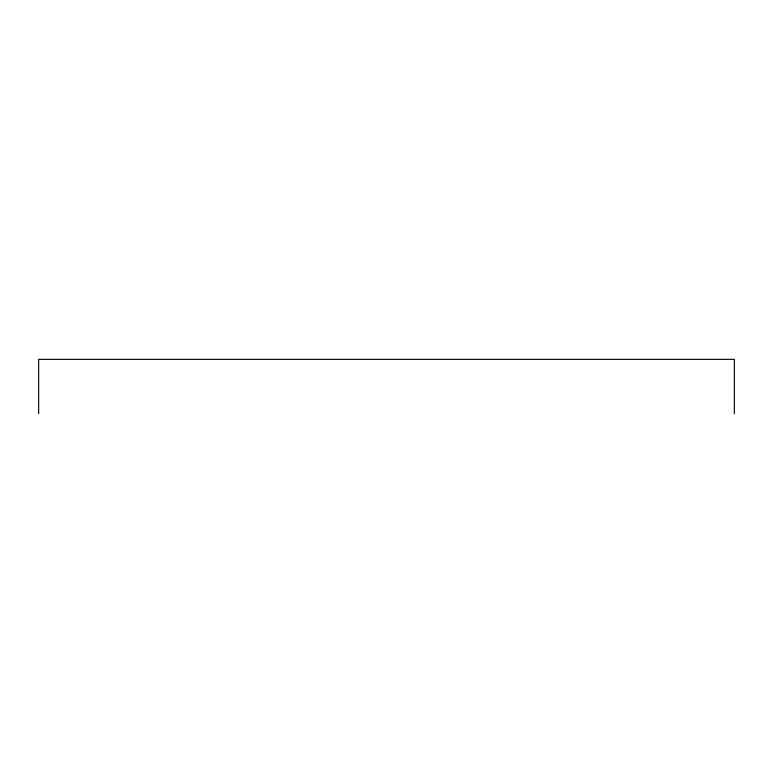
<?xml version="1.0" encoding="UTF-8"?>
<svg xmlns="http://www.w3.org/2000/svg" width="773" height="773" viewBox="0 0 773 773"><rect width="100%" height="100%" fill="white"/><g stroke="black" fill="none" stroke-linecap="round" stroke-linejoin="round"><path stroke-width="1.16" d="M734.35 413.652L734.35 359.348L38.65 359.348L38.65 413.652"/></g></svg>
